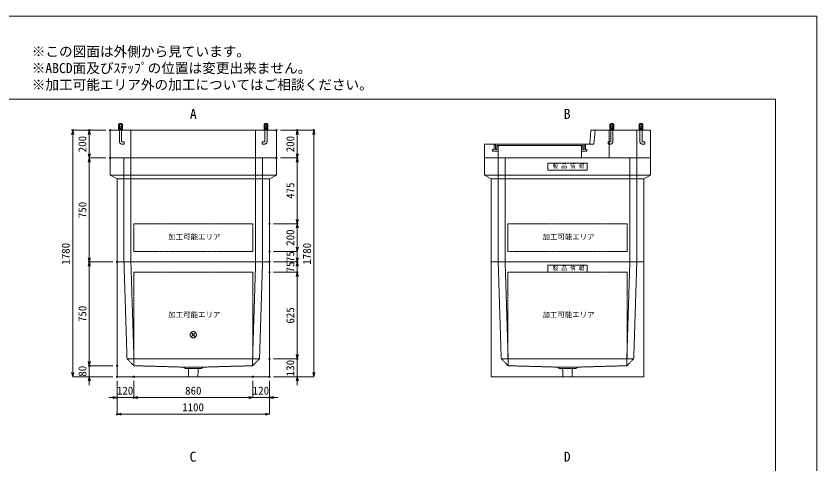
# Model space of a CAD drawing. Units: millimetres, scale not verified. Extents: x -4455 to 4455, y -3150 to 3150.
# Drawn here: x -1324 to 4455, y -84 to 3150 of the extents above; entities that cross this region are included whole.
import ezdxf
from ezdxf.enums import TextEntityAlignment as Align

# ---------------------------------------------------------------- set-up
doc = ezdxf.new("R2010")
doc.units = ezdxf.units.MM
doc.header["$LTSCALE"] = 20
doc.header["$PDMODE"] = 32
doc.header["$PDSIZE"] = 10
doc.linetypes.add('LONG_DASHED1', pattern=[7, 6, -1])
doc.linetypes.add('LONG_DOUBLE_CHAIN', pattern=[21.8, 18, -1, 0.6, -0.6, 0.6, -1])
for name, color, linetype, lineweight in [('0-0_D-TTL', 7, 'Continuous', 9), ('0-1_Defpoints', 7, 'Continuous', 9), ('0-3_D-TTL-TXT', 7, 'Continuous', 9), ('0-4_D-STR-TXT', 7, 'Continuous', 9), ('0-5_D-STR-DIM', 3, 'Continuous', 9), ('0-6_0', 7, 'Continuous', 9), ('0-7_D-STR', 7, 'Continuous', 9), ('0-9_D-STR-STR4', 134, 'LONG_DASHED1', 9), ('0-A_D-STR-STR2', 1, 'Continuous', 9), ('0-B_D-STR-STR1', 7, 'LONG_DASHED1', 9), ('0-C_D-STR-STR5', 1, 'LONG_DOUBLE_CHAIN', 9)]:
    doc.layers.add(name, color=color, linetype=linetype, lineweight=lineweight)
doc.styles.add('ＭＳ ゴシック', font='')
doc.styles.get('ＭＳ ゴシック').set_extended_font_data('MS Gothic')

# ---------------------------------------------------------------- blocks, each defined once
blk = doc.blocks.new('A$C4DE05FD1')
at = {"layer": '0-0_D-TTL', "color": 134}
for p, q in [((4000, 76000), (114800, 76000)), ((114800, 76000), (114800, 4000))]:
    blk.add_line(p, q, dxfattribs=at)
at = {"layer": '0-1_Defpoints', "color": 134}
for p, q in [((0, 84000), (118800, 84000)), ((118800, 84000), (118800, 0))]:
    blk.add_line(p, q, dxfattribs=at)
at = {"layer": '0-3_D-TTL-TXT', "style": 'ＭＳ ゴシック'}
for s, p in [('※この図面は外側から見ています。', (43260.9, 79815.7)), ('※ABCD面及びｽﾃｯﾌﾟの位置は変更出来ません。', (43260.9, 78215.7)), ('※加工可能エリア外の加工についてはご相談ください。', (43260.9, 76615.7))]:
    blk.add_text(s, height=962.2, dxfattribs=at).set_placement(p, align=Align.BOTTOM_LEFT)
blk = doc.blocks.new('_Open30')
at = {"layer": '0-6_0'}
blk.add_line((0, 0), (-20, 0), dxfattribs=at)
blk.add_lwpolyline([(-20, 5.36), (0, 0), (-20, -5.36)], dxfattribs=at)
blk = doc.blocks.new('A$C31CA379A')
at = {"layer": '0-4_D-STR-TXT', "style": 'ＭＳ ゴシック'}
for s, p in [('A', (-325.9, -2190.5)), ('B', (35638.6, -2190.5)), ('C', (-351.4, -35190.5)), ('D', (35638.6, -35190.5))]:
    blk.add_text(s, height=962.2, dxfattribs=at).set_placement(p, align=Align.BOTTOM_LEFT)
blk = doc.blocks.new('A$C44C4220A')
at = {"layer": '0-A_D-STR-STR2'}
for p, q in [((-160, -40), (-120, 0)), ((-120, 0), (120, 0)), ((160, -40), (120, 0)), ((-277.1, -167.2), (-230, -140)), ((-277.1, -390), (-277.1, -167.2)), ((-277.1, -417.2), (-230, -390)), ((-277.1, -390), (277.1, -390)), ((-277.1, -640), (-277.1, -417.2)), ((-277.1, -640), (277.1, -640)), ((-270, -777.1), (-270, -817.1)), ((-252.7, -757.3), (-160, -744.8)), ((-250, -757.1), (-20, -744.3)), ((-250, -837.1), (-20, -824.3)), ((-160, -140), (-160, -40)), ((-160, -752.1), (-160, -640)), ((-160, -880.6), (-160, -832.1)), ((-160, -1000), (-160, -930.6)), ((-138.6, -640), (-138.6, -140)), ((-20, -744.3), (-20, -824.3)), ((20, -674.4), (248.9, -687.2)), ((20, -674.4), (20, -754.4)), ((20, -754.4), (248.9, -767.2)), ((138.6, -640), (138.6, -140)), ((160, -140), (160, -40)), ((160, -682.2), (160, -640)), ((160, -880.6), (160, -762.3)), ((160, -780), (248.9, -767.2)), ((160, -1000), (160, -930.6)), ((268.9, -706.8), (268.9, -747.2)), ((277.1, -390), (277.1, -167.2)), ((277.1, -640), (277.1, -417.2))]:
    blk.add_line(p, q, dxfattribs=at)
at = {"layer": '0-A_D-STR-STR2', "linetype": 'LONG_DASHED1'}
for p, q in [((-160, -1000), (-160, -2600)), ((160, -1000), (160, -2600)), ((-540, -2680), (-240, -2680))]:
    blk.add_line(p, q, dxfattribs=at)
at = {"layer": '0-A_D-STR-STR2'}
blk.add_lwpolyline([(-300, -880.6), (300, -880.6), (300, -930.6), (-300, -930.6)], close=True, dxfattribs=at)
for points in [[(277.1, -167.2), (230, -140), (-230, -140)], [(277.1, -417.2), (230, -390), (-230, -390)]]:
    blk.add_lwpolyline(points, dxfattribs=at)
at = {"layer": '0-A_D-STR-STR2', "linetype": 'LONG_DASHED1'}
blk.add_lwpolyline([(-540, -2680), (-540, -3000), (-240, -3000)], dxfattribs=at)
at = {"layer": '0-A_D-STR-STR2'}
for centre, start, end in [((-250, -777.1), 90, 180), ((-250, -817.1), 180, 270), ((248.9, -707.2), 0, 90), ((248.9, -747.2), 270, 0)]:
    blk.add_arc(centre, 20, start, end, dxfattribs=at)
at = {"layer": '0-A_D-STR-STR2', "linetype": 'LONG_DASHED1'}
for radius in [400, 80]:
    blk.add_arc((-240, -2600), radius, 270, 0, dxfattribs=at)
blk = doc.blocks.new('A$C77A80909')
at = {"layer": '0-7_D-STR'}
for p, q in [((3200, 2000), (3388.1, 4000)), ((3388.1, 4000), (12000, 4000)), ((12000, 0), (12000, 4000)), ((-12000, 2000), (3200, 2000)), ((-12000, 0), (-12000, 2000)), ((12000, 0), (-12000, 0))]:
    blk.add_line(p, q, dxfattribs=at)
at = {"layer": '0-7_D-STR', "linetype": 'LONG_DASHED1'}
for p, q in [((3800, 2000), (4000, 4000)), ((6000, 0), (6000, 4000)), ((10000, 0), (10000, 4000)), ((-10000, 0), (-10000, 1800)), ((2000, 1800), (2000, 0)), ((3200, 2000), (3800, 2000))]:
    blk.add_line(p, q, dxfattribs=at)
at = {"layer": '0-9_D-STR-STR4'}
for points in [[(-10600, 2000), (-10600, 1200), (-10800, 1200), (-10800, 1000), (-10000, 1000)], [(-10000, 1800), (-10200, 1800), (-10200, 1200), (-10400, 1200), (-10400, 2000)], [(-10000, 1800), (2000, 1800), (2200, 1800)], [(2600, 2000), (2600, 1200), (2800, 1200), (2800, 1000), (2000, 1000)], [(2200, 1800), (2200, 1200), (2400, 1200), (2400, 2000)]]:
    blk.add_lwpolyline(points, dxfattribs=at)
at = {"layer": '0-7_D-STR'}
blk.add_blockref('A$C44C4220A', (6400, 5000), dxfattribs=at)
at = {"layer": '0-7_D-STR', "xscale": -1}
blk.add_blockref('A$C44C4220A', (10600, 5000), dxfattribs=at)
blk = doc.blocks.new('A$C1C622216')
at = {"layer": '0-7_D-STR'}
for p, q in [((-12000, 4000), (12000, 4000)), ((-12000, 4000), (-12000, 0)), ((12000, 4000), (12000, 0)), ((-12000, 0), (12000, 0))]:
    blk.add_line(p, q, dxfattribs=at)
at = {"layer": '0-7_D-STR', "linetype": 'LONG_DASHED1'}
for p, q in [((-9000, 4000), (-9000, 0)), ((9000, 4000), (9000, 0))]:
    blk.add_line(p, q, dxfattribs=at)
at = {"layer": '0-7_D-STR', "xscale": -1}
blk.add_blockref('A$C44C4220A', (-10500, 5000), dxfattribs=at)
at = {"layer": '0-7_D-STR'}
blk.add_blockref('A$C44C4220A', (10500, 5000), dxfattribs=at)
blk = doc.blocks.new('A$C737D46CD')
at = {"layer": '0-B_D-STR-STR1', "linetype": 'Continuous'}
blk.add_lwpolyline([(-2820, 0), (2820, 0), (2820, -1000), (-2820, -1000)], close=True, dxfattribs=at)
at = {"layer": '0-B_D-STR-STR1', "style": 'ＭＳ ゴシック'}
blk.add_text('製 品 情 報', height=577.3, dxfattribs=at).set_placement((-2149.6, -882.5), align=Align.BOTTOM_LEFT)
blk = doc.blocks.new('A$C531455C1')
at = {"layer": '0-7_D-STR'}
for p, q in [((-11000, 0), (11000, 0)), ((-11000, -16600), (-11000, 0)), ((11000, -16600), (11000, 0)), ((-11000, -16600), (11000, -16600))]:
    blk.add_line(p, q, dxfattribs=at)
at = {"layer": '0-7_D-STR', "linetype": 'LONG_DASHED1'}
for p, q in [((-10000, 0), (-9560, -14000)), ((-9000, 0), (-8560, -14000)), ((9000, 0), (8560, -14000)), ((10000, 0), (9560, -14000)), ((-8560, -15000), (-9560, -14000)), ((9560, -14000), (-9560, -14000)), ((-8560, -15000), (-8560, -14000)), ((-8560, -15000), (-1400, -15200)), ((8560, -15000), (1400, -15200)), ((8560, -15000), (9560, -14000)), ((8560, -15000), (8560, -14000)), ((-1200, -15380), (-1400, -15200)), ((1400, -15200), (-1400, -15200)), ((1200, -15380), (-1200, -15380)), ((-666, -16600), (-705, -15380)), ((666, -16600), (705, -15380)), ((1200, -15380), (1400, -15200))]:
    blk.add_line(p, q, dxfattribs=at)
at = {"layer": '0-C_D-STR-STR5'}
for p, q in [((8600, -1500), (8600, -14000)), ((8600, -14000), (-8600, -14000))]:
    blk.add_line(p, q, dxfattribs=at)
blk.add_lwpolyline([(8600, -1500), (-8600, -1500), (-8600, -14000)], dxfattribs=at)
at = {"layer": '0-B_D-STR-STR1'}
blk.add_blockref('A$C737D46CD', (0, -500), dxfattribs=at)
blk = doc.blocks.new('A$Cddcd1648')
at = {"layer": '0-7_D-STR'}
for p, q in [((12000, 15000), (-12000, 15000)), ((-12000, 12500), (-12000, 15000)), ((12000, 12500), (12000, 15000)), ((-12000, 12500), (-11000, 12000)), ((-12000, 12500), (12000, 12500)), ((-11000, 0), (-11000, 12000)), ((11000, 12000), (-11000, 12000)), ((12000, 12500), (11000, 12000)), ((11000, 0), (11000, 12000)), ((11000, 0), (-11000, 0))]:
    blk.add_line(p, q, dxfattribs=at)
at = {"layer": '0-7_D-STR', "linetype": 'LONG_DASHED1'}
for p, q in [((-10000, 15000), (-10000, 0)), ((-9000, 15000), (-9000, 0)), ((9000, 15000), (9000, 0)), ((10000, 15000), (10000, 0))]:
    blk.add_line(p, q, dxfattribs=at)
at = {"layer": '0-C_D-STR-STR5'}
for p, q in [((8600, 5500), (8600, 1500)), ((8600, 1500), (-8600, 1500))]:
    blk.add_line(p, q, dxfattribs=at)
blk.add_lwpolyline([(8600, 5500), (-8600, 5500), (-8600, 1500)], dxfattribs=at)
blk = doc.blocks.new('A$Cb5c508f1')
at = {"layer": '0-7_D-STR'}
for p, q in [((12000, 15000), (-12000, 15000)), ((-12000, 12500), (-12000, 15000)), ((12000, 12500), (12000, 15000)), ((-12000, 12500), (-11000, 12000)), ((-12000, 12500), (12000, 12500)), ((-11000, 0), (-11000, 12000)), ((11000, 12000), (-11000, 12000)), ((12000, 12500), (11000, 12000)), ((11000, 0), (11000, 12000)), ((11000, 0), (-11000, 0))]:
    blk.add_line(p, q, dxfattribs=at)
at = {"layer": '0-7_D-STR', "linetype": 'LONG_DASHED1'}
for p, q in [((-10000, 15000), (-10000, 0)), ((-9000, 15000), (-9000, 0)), ((9000, 15000), (9000, 0)), ((10000, 15000), (10000, 0))]:
    blk.add_line(p, q, dxfattribs=at)
at = {"layer": '0-C_D-STR-STR5'}
for p, q in [((8600, 5500), (8600, 1500)), ((8600, 1500), (-8600, 1500))]:
    blk.add_line(p, q, dxfattribs=at)
blk.add_lwpolyline([(8600, 5500), (-8600, 5500), (-8600, 1500)], dxfattribs=at)
at = {"layer": '0-B_D-STR-STR1'}
blk.add_blockref('A$C737D46CD', (0, 14250), dxfattribs=at)
blk = doc.blocks.new('A$C7CE826D1')
at = {"layer": '0-7_D-STR'}
for p, q in [((-11000, 0), (11000, 0)), ((-11000, -16600), (-11000, 0)), ((11000, -16600), (11000, 0)), ((-11000, -16600), (11000, -16600))]:
    blk.add_line(p, q, dxfattribs=at)
at = {"layer": '0-7_D-STR', "linetype": 'LONG_DASHED1'}
for p, q in [((-10000, 0), (-9560, -14000)), ((-9000, 0), (-8560, -14000)), ((9000, 0), (8560, -14000)), ((10000, 0), (9560, -14000)), ((-8560, -15000), (-9560, -14000)), ((9560, -14000), (-9560, -14000)), ((-8560, -15000), (-8560, -14000)), ((-8560, -15000), (-1400, -15200)), ((8560, -15000), (1400, -15200)), ((8560, -15000), (9560, -14000)), ((8560, -15000), (8560, -14000)), ((-1200, -15380), (-1400, -15200)), ((1400, -15200), (-1400, -15200)), ((1200, -15380), (-1200, -15380)), ((-666, -16600), (-705, -15380)), ((666, -16600), (705, -15380)), ((1200, -15380), (1400, -15200))]:
    blk.add_line(p, q, dxfattribs=at)
at = {"layer": '0-C_D-STR-STR5'}
for p, q in [((8600, -1500), (-8600, -1500)), ((-8600, -1500), (-8600, -14000)), ((8600, -1500), (8600, -14000)), ((8600, -14000), (-8600, -14000))]:
    blk.add_line(p, q, dxfattribs=at)
blk = doc.blocks.new('A$C1C640AAB')
at = {"layer": '0-C_D-STR-STR5'}
for p, q in [((-318.2, -318.2), (318.2, 318.2)), ((-318.2, 318.2), (318.2, -318.2))]:
    blk.add_line(p, q, dxfattribs=at)
blk.add_circle((0, 0), 450, dxfattribs=at)
blk = doc.blocks.new('A$C0da4abec')
at = {"layer": '0-7_D-STR'}
blk.add_blockref('A$C7CE826D1', (0, 0), dxfattribs=at)
at = {"layer": '0-C_D-STR-STR5'}
blk.add_blockref('A$C1C640AAB', (0, -10520), dxfattribs=at)

msp = doc.modelspace()

# ---------------------------------------------------------------- linework, layer by layer
at = {"layer": '0-1_Defpoints'}
for p in [(-915, 2325), (-795, 2325), (-645, 2325), (555, 2325), (705, 2325), (825, 2325), (-645, 2125), (555, 2125), (555, 2125), (705, 2125), (505, 1650), (705, 1650), (505, 1450), (-795, 1375), (-795, 1375), (-595, 1375), (-595, 1375), (505, 1375), (505, 1375), (705, 1375), (505, 1300), (505, 1300), (705, 1300), (705, 1300), (505, 675), (705, 675), (-795, 625), (-595, 625), (-595, 545), (-595, 545), (-595, 545), (-475, 545), (385, 545), (505, 545), (505, 545), (505, 545), (-595, 395), (-475, 395), (505, 395), (-595, 275)]:
    msp.add_point(p, dxfattribs=at)
at = {"layer": '0-5_D-STR-DIM'}
for p, q in [((-675, 2325), (-915, 2325)), ((-675, 2325), (-795, 2325)), ((585, 2325), (705, 2325)), ((585, 2325), (825, 2325)), ((-915, 575), (-915, 2295)), ((-795, 2155), (-795, 2295)), ((705, 2155), (705, 2295)), ((825, 575), (825, 2295)), ((-675, 2125), (-795, 2125)), ((-675, 2125), (-795, 2125)), ((-795, 2095), (-795, 1405)), ((585, 2125), (705, 2125)), ((585, 2125), (705, 2125)), ((705, 1680), (705, 2095)), ((535, 1650), (705, 1650)), ((535, 1650), (705, 1650)), ((705, 1480), (705, 1620)), ((705, 1480), (705, 1510)), ((535, 1450), (705, 1450)), ((535, 1450), (705, 1450)), ((705, 1450), (705, 1375)), ((705, 1405), (705, 1435)), ((-625, 1375), (-795, 1375)), ((-625, 1375), (-795, 1375)), ((-795, 655), (-795, 1345)), ((535, 1375), (705, 1375)), ((535, 1375), (705, 1375)), ((705, 1375), (705, 1300)), ((705, 1345), (705, 1315)), ((535, 1300), (705, 1300)), ((535, 1300), (705, 1300)), ((705, 705), (705, 1270)), ((705, 1270), (705, 1240)), ((705, 705), (705, 735)), ((-795, 655), (-795, 685)), ((535, 675), (705, 675)), ((535, 675), (705, 675)), ((705, 545), (705, 675)), ((-625, 625), (-795, 625)), ((-795, 545), (-795, 625)), ((-625, 625), (-795, 625)), ((-625, 545), (-915, 545)), ((-625, 545), (-795, 545)), ((535, 545), (705, 545)), ((535, 545), (825, 545)), ((-795, 515), (-795, 485)), ((-595, 515), (-595, 275)), ((-595, 515), (-595, 395)), ((-475, 515), (-475, 395)), ((-475, 515), (-475, 395)), ((385, 515), (385, 395)), ((385, 515), (385, 395)), ((505, 515), (505, 395)), ((505, 515), (505, 275)), ((705, 515), (705, 485)), ((-625, 395), (-655, 395)), ((-475, 395), (-595, 395)), ((355, 395), (-445, 395)), ((-445, 395), (-415, 395)), ((355, 395), (325, 395)), ((385, 395), (505, 395)), ((535, 395), (565, 395)), ((475, 275), (-565, 275))]:
    msp.add_line(p, q, dxfattribs=at)

# ---------------------------------------------------------------- block references
at = {"layer": '0-0_D-TTL', "xscale": 0.075, "yscale": 0.075}
msp.add_blockref('A$C4DE05FD1', (-4455, -3150), dxfattribs=at)
at = {"layer": '0-4_D-STR-TXT', "xscale": 0.075, "yscale": 0.075}
msp.add_blockref('A$C31CA379A', (-45, 2550), dxfattribs=at)
at = {"layer": '0-5_D-STR-DIM', "xscale": 1.5, "yscale": 1.5}
for p, rotation in [((-915, 2325), 90), ((-795, 2325), 90), ((705, 2325), 90), ((825, 2325), 90), ((-795, 2125), 270), ((705, 2125), 270), ((-795, 2125), 90), ((705, 2125), 90), ((705, 1650), 270), ((705, 1650), 90), ((705, 1450), 270), ((705, 1450), 270), ((-795, 1375), 270), ((705, 1375), 270), ((-795, 1375), 90), ((705, 1375), 90), ((705, 1300), 90), ((705, 1300), 90), ((705, 675), 270), ((705, 675), 270), ((-795, 625), 270), ((-795, 625), 270), ((-915, 545), 270), ((-795, 545), 90), ((705, 545), 90), ((825, 545), 270), ((-475, 395), 180), ((-475, 395), 180), ((505, 395), 180), ((-595, 275), 180)]:
    msp.add_blockref('_Open30', p, dxfattribs=dict(at, rotation=rotation))
for p in [(-595, 395), (385, 395), (385, 395), (505, 275)]:
    msp.add_blockref('_Open30', p, dxfattribs=at)
at = {"layer": '0-7_D-STR', "xscale": 0.05, "yscale": 0.05}
for name, p in [('A$C1C622216', (-45, 2125)), ('A$C77A80909', (2655, 2125)), ('A$Cddcd1648', (-45, 1375)), ('A$Cb5c508f1', (2655, 1375)), ('A$C0da4abec', (-45, 1375)), ('A$C531455C1', (2655, 1375))]:
    msp.add_blockref(name, p, dxfattribs=at)

# ---------------------------------------------------------------- texts
at = {"layer": '0-5_D-STR-DIM', "style": 'ＭＳ ゴシック'}
for s, p in [('200', (-798.9, 2166.2)), ('200', (701.1, 2166.2)), ('475', (701.1, 1830.08)), ('750', (-798.9, 1690.6)), ('200', (701.1, 1491.2)), ('1780', (-918.9, 1354.72)), ('1780', (821.1, 1354.72)), ('75', (701.1, 1373.38)), ('75', (701.1, 1298.38)), ('750', (-798.9, 940.6)), ('625', (701.1, 929.18)), ('130', (701.1, 549.22)), ('80', (-798.9, 545.85))]:
    msp.add_text(s, height=57.77, rotation=90, dxfattribs=at).set_placement(p, align=Align.BOTTOM_LEFT)
for s, p in [('120', (-595.78, 398.9)), ('860', (-103.65, 398.9)), ('120', (384.22, 398.9)), ('1100', (-125.28, 278.9))]:
    msp.add_text(s, height=57.77, dxfattribs=at).set_placement(p, align=Align.BOTTOM_LEFT)
at = {"layer": '0-C_D-STR-STR5', "style": 'ＭＳ ゴシック'}
for p in [(-225.48, 1524.75), (2474.52, 1524.75), (-225.48, 962.53), (2474.52, 962.53)]:
    msp.add_text('加工可能エリア', height=38.42, dxfattribs=at).set_placement(p, align=Align.BOTTOM_LEFT)

doc.saveas('drawing.dxf')
